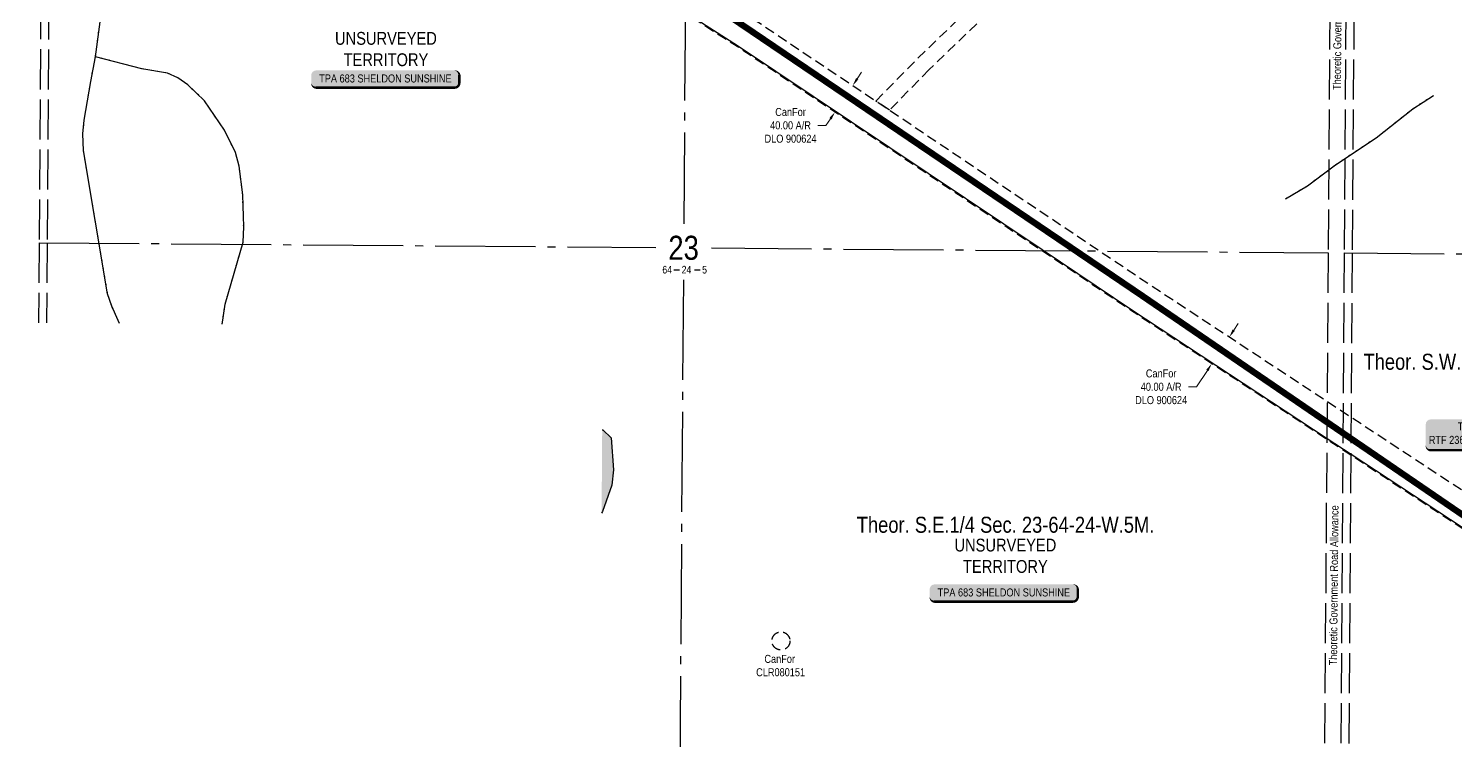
# Model space of a CAD drawing. Extents: x 456630 to 490274, y 6043290 to 6049977.
# Drawn here: x 465687 to 467470, y 6044490 to 6045380 of the extents above; entities that cross this region are included whole.
import ezdxf
from ezdxf.enums import TextEntityAlignment as Align

# ---------------------------------------------------------------- set-up
doc = ezdxf.new("R2010")
doc.units = 0
doc.header["$LTSCALE"] = 5
doc.header["$PDMODE"] = 35
doc.header["$PDSIZE"] = 5
for name, pattern in [('foc-ACCESSROAD', [3.75, 2.5, -1.25]), ('foc-QUARTERLINE', [33, 25, -3, 2, -3]), ('foc-UNSURVEYED', [12.5, 10, -2.5]), ('foc-WHEELTRACKS', [2, 0.4, -1.6])]:
    doc.linetypes.add(name, pattern=pattern)
doc.layers.get('Defpoints').update_dxf_attribs({"color": 9})
for name, color, linetype in [('10', 1, 'Continuous'), ('9', 3, 'Continuous'), ('AS-ROADS', 254, 'Continuous'), ('C-SYMBOL', 7, 'Continuous'), ('F-AR', 190, 'foc-ACCESSROAD'), ('F-WS', 190, 'foc-ACCESSROAD'), ('L-QSEC', 8, 'foc-QUARTERLINE'), ('L-ROAD-T', 7, 'Continuous'), ('L-SECLBL', 7, 'Continuous'), ('L-UNS-T', 3, 'Continuous'), ('L-USEC', 7, 'foc-UNSURVEYED'), ('P-PROPOSED', 10, 'Continuous'), ('T-WATER', 160, 'Continuous'), ('T-WATER-H', 133, 'Continuous'), ('T-WATER-P3', 160, 'foc-WHEELTRACKS')]:
    doc.layers.add(name, color=color, linetype=linetype)
doc.layers.add('F-AR-T', color=190, linetype='Continuous', lineweight=9)
doc.layers.add('F-WS-T', color=190, linetype='Continuous', lineweight=9)
doc.styles.add('175L', font='ARIALN.TTF', dxfattribs={"height": 20})
doc.styles.add('80', font='ARIALN.TTF', dxfattribs={"height": 10})
doc.styles.add('80CG', font='ARIALN.TTF', dxfattribs={"height": 10})
doc.styles.add('80L', font='ARIALN.TTF', dxfattribs={"height": 10})
doc.styles.add('foc-LtypeFont', font='ARIALN.TTF', dxfattribs={"height": 7.35})
doc.styles.add('SIMPLEX', font='ARIALN.TTF')
doc.linetypes.add('foc-TOPO-flowdirection-NOLINE', pattern='A,0,[">",foc-LtypeFont,S=0.3,R=0,X=0,Y=-0.945],-20,[">",foc-LtypeFont,S=0.3,R=0,X=0,Y=-0.945],0', length=20)
doc.dimstyles.new('Compass 5 000', dxfattribs={"dimscale": 5, "dimtxt": 9, "dimasz": 2, "dimexe": 0.2, "dimexo": 0.0625, "dimgap": 0.5, "dimtad": 0, "dimtih": 1, "dimtoh": 1, "dimzin": 0, "dimdsep": 46, "dimtxsty": '80CG', "dimcen": 0.1, "dimse1": 1, "dimse2": 1, "dimclrd": 256, "dimclrt": 256, "dimaunit": 1, "dimadec": 4, "dimazin": 0, "dimtfac": 0.06, "dimtofl": 0, "dimtmove": 0, "dimatfit": 1, "dimfxl": 0.2, "dimtolj": 1, "dimtzin": 0, "dimlwd": -1, "dimarcsym": 0})

# ---------------------------------------------------------------- blocks, each defined once
blk = doc.blocks.new('L-SECLBL')
at = {"layer": '9', "color": 7}
for p, q in [((-5.1, -27.8), (-12.3, -27.8)), ((20.7, -27.8), (13.5, -27.8))]:
    blk.add_line(p, q, dxfattribs=at)
at = {"layer": '10', "color": 2, "style": 'SIMPLEX'}
blk.add_attdef('SEC', text='', height=30, dxfattribs=at).set_placement((0, 0), align=Align.MIDDLE)
at = {"layer": '10', "color": 5, "style": '80L'}
blk.add_attdef('TWP', text='', height=9.5, dxfattribs=at).set_placement((-14.4, -27.4), align=Align.MIDDLE_RIGHT)
blk.add_attdef('RGE', text='', height=9.5, dxfattribs=at).set_placement((3.6, -27.4), align=Align.MIDDLE_CENTER)
blk.add_attdef('MER', text='', height=9.5, dxfattribs=at).set_placement((23.2, -27.4), align=Align.MIDDLE_LEFT)
blk = doc.blocks.new('*D803')
at = {"layer": 'Defpoints', "color": 0, "transparency": 16777216}
for p in [(466690.1, 6045326.3), (466667.8, 6045293.1), (466694.6, 6045275.2)]:
    blk.add_point(p, dxfattribs=at)
at = {"layer": 'F-AR-T', "transparency": 16777216}
for p, q in [((466722.4, 6045316.7), (466727.9, 6045325)), ((466683.4, 6045258.6), (466673.4, 6045258.6)), ((466689, 6045266.9), (466683.4, 6045258.6))]:
    blk.add_line(p, q, dxfattribs=at)
for points in [[(466721, 6045317.7), (466723.8, 6045315.8), (466716.8, 6045308.4)], [(466687.6, 6045267.8), (466690.4, 6045266), (466694.6, 6045275.2)]]:
    blk.add_solid(points, dxfattribs=at)
at = {"layer": 'F-AR-T', "transparency": 16777216, "insert": (466639.1, 6045258.6), "char_height": 10, "attachment_point": 5, "style": '80CG'}
blk.add_mtext('\\A1;CanFor\\P40.00 A/R\\PDLO 900624', dxfattribs=at)
blk = doc.blocks.new('*D816')
at = {"layer": 'Defpoints', "color": 0, "transparency": 16777216}
for p in [(467194.8, 6044989.5), (467165.4, 6044961), (467172.9, 6044956.1)]:
    blk.add_point(p, dxfattribs=at)
at = {"layer": 'F-AR-T', "transparency": 16777216}
for p, q in [((467192.8, 6045002.7), (467198.3, 6045011.1)), ((467159.9, 6044952.6), (467146.3, 6044932.1)), ((467146.3, 6044932.1), (467136.3, 6044932.1))]:
    blk.add_line(p, q, dxfattribs=at)
for points in [[(467191.4, 6045003.7), (467194.2, 6045001.8), (467187.3, 6044994.4)], [(467158.5, 6044953.6), (467161.2, 6044951.7), (467165.4, 6044961)]]:
    blk.add_solid(points, dxfattribs=at)
at = {"layer": 'F-AR-T', "transparency": 16777216, "insert": (467102.1, 6044932.1), "char_height": 10, "attachment_point": 5, "style": '80CG'}
blk.add_mtext('\\A1;CanFor\\P40.00 A/R\\PDLO 900624', dxfattribs=at)
blk = doc.blocks.new('*U528')
h = blk.add_hatch(color=255)
edge = h.paths.add_edge_path()
edge.add_line((-86.5, -11.5), (86.5, -11.5))
edge.add_arc((86.5, -5.5), 6, 270, 360)
edge.add_line((92.5, -5.5), (92.5, 4))
edge.add_arc((86.5, 4), 6, 0, 90)
edge.add_line((86.5, 10), (-86.5, 10))
edge.add_arc((-86.5, 4), 6, 90, 180)
edge.add_line((-92.5, 4), (-92.5, -5.5))
edge.add_arc((-86.5, -5.5), 6, 180, 270)
at = {"color": 44, "flags": 128}
blk.add_lwpolyline([(-86.5, -11.5, 3, 3, 0), (86.5, -11.5, 3, 3, 0.414214), (92.5, -5.5, 3, 3, 0), (92.5, 4, 3, 0, 0.414214), (86.5, 10, 0, 0, 0), (-86.5, 10, 0, 0, 0.414214), (-92.5, 4, 0, 0, 0), (-92.5, -5.5, 0, 3, 0.414214)], format="xyseb", close=True, dxfattribs=at)
at = {"color": 44, "style": '80'}
blk.add_attdef('ENTER_TEXT_001', (-36, -5), '', height=10, dxfattribs=at)
blk = doc.blocks.new('*U529')
h = blk.add_hatch(color=255)
edge = h.paths.add_edge_path()
edge.add_line((-116.5, -20), (116.5, -20))
edge.add_arc((116.5, -14), 6, 270, 360)
edge.add_line((122.5, -14), (122.5, 12.5))
edge.add_arc((116.5, 12.5), 6, 0, 90)
edge.add_line((116.5, 18.5), (-116.5, 18.5))
edge.add_arc((-116.5, 12.5), 6, 90, 180)
edge.add_line((-122.5, 12.5), (-122.5, -14))
edge.add_arc((-116.5, -14), 6, 180, 270)
at = {"color": 44, "flags": 128}
blk.add_lwpolyline([(-116.5, -20, 3, 3, 0), (116.5, -20, 3, 3, 0.414214), (122.5, -14, 3, 3, 0), (122.5, 12.5, 3, 0, 0.414214), (116.5, 18.5, 0, 0, 0), (-116.5, 18.5, 0, 0, 0.414214), (-122.5, 12.5, 0, 0, 0), (-122.5, -14, 0, 3, 0.414214)], format="xyseb", close=True, dxfattribs=at)
at = {"color": 44, "style": '80'}
blk.add_attdef('ENTER_TEXT_001', (-36, -5), '', height=10, dxfattribs=at)

msp = doc.modelspace()

# ---------------------------------------------------------------- hatches: boundary and pattern name
at = {"layer": 'T-WATER-H'}
h = msp.add_hatch(color=256, dxfattribs=at)
h.dxf.hatch_style = 1
h.paths.add_polyline_path([(466403.828, 6044878.375), (466403.073, 6044774.467), (466404.168, 6044776.349), (466415.765, 6044809.315), (466418.016, 6044828.236), (466415.2, 6044868.242), (466404.594, 6044878.478)])

# ---------------------------------------------------------------- linework, layer by layer
at = {"layer": 'AS-ROADS', "const_width": 7.996, "flags": 128}
msp.add_lwpolyline([(469036.799, 6044542.015), (468747.263, 6044538.442), (468195.41, 6044534.832), (468155.372, 6044525.563), (467892.348, 6044527.991), (467799.627, 6044560.816), (467540.807, 6044729.665), (467076.714, 6045046.944), (466568.874, 6045390.741), (466366.378, 6045513.462), (466280.519, 6045556.89), (466224.659, 6045572.401), (465929.541, 6045620.87), (465540.6, 6045630.617)], dxfattribs=at)
at = {"layer": 'F-AR', "flags": 128}
msp.add_lwpolyline([(478621.092, 6044349.548), (478478.515, 6044363.881), (478362.746, 6044384.204), (478329.93, 6044393.425), (478107.278, 6044479.607), (477916.36, 6044502.989), (477879.686, 6044507.481), (477818.736, 6044509.606), (477627.445, 6044505.431), (477472.128, 6044475.453), (477414.554, 6044474.469), (477344.675, 6044476.632), (477197.349, 6044487.875), (477177.416, 6044489.398), (477120.943, 6044493.726), (477090.794, 6044496.03), (477067.347, 6044497.821), (476931.804, 6044495.787), (476285.568, 6044514.147), (476263.594, 6044514.766), (476253.598, 6044515.055), (476184.533, 6044517.017), (476151.845, 6044514.824), (476146.858, 6044514.49), (476133.208, 6044513.574), (476032.723, 6044506.833), (476002.368, 6044496.973), (475983.233, 6044490.758), (475756.223, 6044417.027), (475665.822, 6044401.547), (475592.499, 6044401.002), (475492.596, 6044419.69), (475489.812, 6044420.937), (475459.723, 6044434.418), (475385.845, 6044467.518), (475271.835, 6044507.952), (475190.53, 6044519.565), (475140.274, 6044518.931), (475123.457, 6044518.717), (475120.03, 6044518.675), (475108.666, 6044518.532), (475103.701, 6044518.543), (475089.357, 6044518.611), (475078.177, 6044518.725), (474654.872, 6044522.958), (474420.659, 6044525.299), (474404.494, 6044525.461), (474228.105, 6044527.225), (473859.629, 6044527.002), (473829.468, 6044526.985), (473739.445, 6044526.93), (473720.786, 6044536.956), (473719.059, 6044536.956), (473596.1, 6044536.874), (473588.093, 6044536.868), (473585.267, 6044536.868), (473581.884, 6044536.866), (473566.879, 6044536.852), (473563.055, 6044536.854), (473425.64, 6044536.767), (473410.666, 6044536.758), (473382.176, 6044536.74), (473372.132, 6044536.733), (473362.277, 6044536.728), (473359.16, 6044536.728), (473349.102, 6044536.722), (473339.053, 6044536.715), (473318.775, 6044536.701), (473318.764, 6044550.183), (473318.752, 6044565.176), (473318.75, 6044567.17), (473329.585, 6044567.198), (473339.869, 6044567.203), (473349.892, 6044567.207), (473359.14, 6044567.218), (473359.95, 6044567.212), (473369.177, 6044567.168), (473379.225, 6044567.088), (473410.859, 6044566.901), (473425.846, 6044566.814), (473665.393, 6044566.908), (473426.485, 6044696.165), (473289.622, 6044724.346), (473288.427, 6044724.515), (473210.676, 6044704.54), (473031.893, 6044660.163), (473024.953, 6044658.567), (472896.224, 6044628.965), (472858.059, 6044617.316), (472853.502, 6044615.613), (472799.801, 6044595.556), (472763.998, 6044582.181), (472722.826, 6044566.804), (472719.17, 6044565.438), (472707.863, 6044561.214), (472689.153, 6044554.226), (472665.057, 6044545.227), (472628.903, 6044531.724), (472622.464, 6044529.33), (472337.632, 6044423.424), (472243.934, 6044388.101), (472228.075, 6044382.397), (472215.784, 6044377.976), (472197.824, 6044367.249), (472195.137, 6044365.643), (472156.147, 6044336.06), (472073.668, 6044264.387), (472012.425, 6044211.174), (471969.911, 6044184.607), (471914.649, 6044164.876), (471875.631, 6044161.023), (471870.489, 6044161.338), (471857.944, 6044162.12), (471839.134, 6044163.287), (471817.001, 6044164.671), (471676.473, 6044189.196), (471576.039, 6044212.169), (471513.903, 6044225.637), (471473.237, 6044240.445), (471435.463, 6044260.451), (471423.705, 6044268.148), (471400.932, 6044283.057), (471392.026, 6044291.315), (471266.427, 6044407.775), (471220.721, 6044445.167), (471187.953, 6044463.844), (471159.329, 6044474.129), (471122.93, 6044479.892), (471084.276, 6044480.193), (471024.179, 6044475.755), (470885.747, 6044460.646), (470874.126, 6044459.378), (470870.332, 6044458.956), (470866.419, 6044458.537), (470859.639, 6044457.797), (470839.406, 6044455.589), (470835.169, 6044455.385), (470824.936, 6044454.892), (470733.186, 6044450.467), (470694.91, 6044444.812), (470638.253, 6044428.04), (470597.494, 6044410.56), (470582.407, 6044404.089), (470567.239, 6044395.65), (470404.895, 6044305.322), (470343.586, 6044281.532), (470309.959, 6044274.564), (470240.495, 6044260.191), (470116.886, 6044244.869), (470012.927, 6044239.452), (469907.579, 6044238.011), (469842.717, 6044247.2), (469801.151, 6044260.282), (469767.298, 6044277.711), (469761.483, 6044280.705), (469761.163, 6044280.955), (469663.716, 6044357.192), (469596.473, 6044402.055), (469560.782, 6044417.701), (469463.401, 6044444.996), (469264.418, 6044490.822), (469254.03, 6044493.215), (469248.854, 6044494.407), (469238.502, 6044496.792), (469225.881, 6044499.699), (469217.246, 6044501.688), (469210.365, 6044503.096), (469194.876, 6044506.267), (469118.949, 6044521.806), (469065.086, 6044524.419), (468967.494, 6044522.957), (468937.332, 6044522.505), (468803.481, 6044520.499), (468504.324, 6044520.1), (468496.272, 6044520.09), (468481.174, 6044520.068), (468431.092, 6044520.003), (468302.71, 6044520.134), (468205.609, 6044517.541), (468195.361, 6044517.267), (468191.263, 6044517.158), (468175.739, 6044516.743), (468171.331, 6044516.492), (468168.252, 6044516.316), (468161.337, 6044516.01), (468131.964, 6044514.247), (468097.387, 6044512.275), (468061.947, 6044510.253), (468050.316, 6044509.59), (467979.021, 6044505.524), (467935.344, 6044506.423), (467891.837, 6044512.105), (467830.683, 6044531.542), (467773.431, 6044560.832), (467719.513, 6044596.312), (467712.92, 6044600.648), (467710.283, 6044602.385), (467695.329, 6044612.223), (467339.048, 6044846.69), (467309.027, 6044866.446), (467064.989, 6045027.043), (466952.716, 6045102.247), (466572.241, 6045357.139), (466507.607, 6045398.502), (466331.346, 6045511.299), (466278.656, 6045536.106), (466222.446, 6045553.646), (466103.725, 6045576.987), (465963.32, 6045599.278), (465882.57, 6045605.772), (465714.057, 6045611.446), (465683.904, 6045612.462), (465583.938, 6045615.831), (465572.855, 6045616.202), (465522.515, 6045616.962), (464878.86, 6045626.698), (464515.072, 6045632.199), (464083.839, 6045636.725), (464053.681, 6045637.041), (463317.021, 6045644.773), (463248.594, 6045645.864), (462453.591, 6045658.536), (462442.182, 6045658.718), (462423.435, 6045659.064), (461913.94, 6045668.471), (461810.044, 6045675.483), (461618.706, 6045709.221), (461526.237, 6045725.525), (461466.342, 6045739.834), (461409.108, 6045767.309), (461352.309, 6045802.76), (461318.979, 6045829.528), (461231.779, 6045914.809), (461190.519, 6045951.291), (461156.109, 6045981.721), (461099.872, 6046031.463), (461077.963, 6046047.301), (461026.312, 6046078.007), (460898.663, 6046141.95), (460827.602, 6046175.645), (460807.496, 6046185.179), (460797.552, 6046188.691), (460249.033, 6046382.434), (460148.582, 6046414.806), (460099.588, 6046423.64), (460050.359, 6046428.709), (459994.562, 6046429.056), (459773.875, 6046430.428), (459729.022, 6046432.585), (459685.854, 6046444.031), (459646.574, 6046465.313), (459625.177, 6046483.098), (459622.176, 6046485.592), (459611.502, 6046494.361), (459606.812, 6046498.362), (459607.56, 6046498.982), (459622.127, 6046511.008), (459637.195, 6046525.102), (459641.888, 6046521.194), (459652.559, 6046512.324), (459655.336, 6046510.016), (459669.091, 6046498.583), (459700.708, 6046481.454), (459707.368, 6046479.688), (459735.175, 6046472.34), (459774.96, 6046470.4), (459823.646, 6046470.097), (459925.381, 6046469.465), (459932.458, 6046469.421), (459936.768, 6046469.394), (459942.957, 6046469.356), (459994.91, 6046469.033), (460052.536, 6046468.675), (460105.19, 6046463.254), (460157.155, 6046453.884), (460158.304, 6046453.677), (460261.824, 6046420.316), (460797.913, 6046230.963), (460822.759, 6046222.187), (460827.977, 6046219.713), (460916.183, 6046177.888), (461045.505, 6046113.108), (461099.932, 6046080.751), (461124.886, 6046062.712), (461216.997, 6045981.245), (461251.406, 6045950.816), (461259.016, 6045944.093), (461345.536, 6045859.476), (461375.492, 6045835.418), (461428.401, 6045802.394), (461479.79, 6045777.726), (461534.36, 6045764.688), (461619.044, 6045749.756), (461814.875, 6045715.227), (461915.656, 6045708.426), (462423.761, 6045699.044), (462442.87, 6045698.692), (462453.917, 6045698.515), (463248.913, 6045685.843), (463317.549, 6045684.749), (463702.444, 6045680.703), (463732.663, 6045680.385), (464053.993, 6045677.019), (464084.151, 6045676.703), (464515.596, 6045672.175), (464879.165, 6045666.676), (465143.009, 6045662.68), (465152.923, 6045662.53), (465153.331, 6045662.524), (465182.584, 6045662.08), (465183.003, 6045662.073), (465573.803, 6045656.171), (465684.201, 6045652.454), (465714.354, 6045651.439), (465884.808, 6045645.7), (465933.897, 6045641.752), (465954.122, 6045640.125), (465968.064, 6045639.004), (466110.718, 6045616.357), (466232.285, 6045592.456), (466293.194, 6045573.45), (466350.716, 6045546.368), (466507.95, 6045445.747), (466594.144, 6045390.588), (466745.816, 6045288.977), (466762.721, 6045277.652), (467025.394, 6045101.681), (467087.104, 6045060.349), (467309.365, 6044914.084), (467339.385, 6044894.327), (467728.301, 6044638.386), (467743.255, 6044628.546), (467745.892, 6044626.81), (467752.485, 6044622.473), (467793.584, 6044595.429), (467845.945, 6044568.641), (467900.55, 6044551.287), (467938.354, 6044546.349), (467978.293, 6044545.527), (468024.119, 6044548.14), (468035.75, 6044548.803), (468071.187, 6044550.825), (468112.757, 6044553.196), (468131.041, 6044554.239), (468132.24, 6044554.307), (468153.563, 6044555.523), (468157.43, 6044555.828), (468161.336, 6044556.263), (468167.473, 6044556.317), (468171.313, 6044556.536), (468174.345, 6044556.709), (468303.293, 6044560.119), (468430.81, 6044559.982), (468465.902, 6044560.029), (468485.905, 6044560.056), (468487.2, 6044560.057), (468502.551, 6044560.077), (468510.737, 6044560.088), (468803.155, 6044560.478), (468937.6, 6044562.493), (468967.763, 6044562.945), (469065.756, 6044564.413), (469123.955, 6044561.589), (469189.86, 6044548.101), (469205.381, 6044544.699), (469210.287, 6044543.92), (469220.837, 6044541.761), (469225.742, 6044540.757), (469232.158, 6044539.28), (469233.443, 6044538.984), (469243.805, 6044536.597), (469253.746, 6044534.307), (469259.321, 6044533.224), (469473.288, 6044483.745), (469574.269, 6044455.441), (469615.74, 6044437.26), (469687.161, 6044389.61), (469761.493, 6044331.457), (469783.141, 6044314.521), (469816.413, 6044297.391), (469851.582, 6044286.323), (469910.125, 6044278.03), (470011.614, 6044279.417), (470113.383, 6044284.719), (470233.973, 6044299.668), (470332.224, 6044320.007), (470387.864, 6044341.598), (470564.763, 6044440.023), (470567.529, 6044441.21), (470597.772, 6044454.18), (470624.653, 6044465.708), (470686.271, 6044483.949), (470729.292, 6044490.305), (470808.667, 6044494.132), (470830.849, 6044495.202), (470836.271, 6044495.464), (470841.127, 6044495.993), (470865.943, 6044498.701), (470872.415, 6044499.407), (470876.603, 6044499.853), (470880.122, 6044500.249), (470892.012, 6044501.546), (470961.785, 6044509.162), (471020.537, 6044515.574), (471082.957, 6044520.184), (471126.231, 6044519.847), (471156.853, 6044514.998), (471169.302, 6044513.026), (471204.737, 6044500.296), (471243.436, 6044478.237), (471292.701, 6044437.934), (471392.362, 6044345.525), (471425.647, 6044314.663), (471455.812, 6044294.914), (471489.51, 6044277.067), (471515.465, 6044267.611), (471525.028, 6044264.134), (471584.217, 6044251.304), (471683.929, 6044228.508), (471687.731, 6044227.838), (471821.254, 6044204.513), (471821.823, 6044204.425), (471834.497, 6044203.636), (471836.144, 6044203.534), (471838.021, 6044203.415), (471849.462, 6044202.702), (471874.97, 6044201.134), (471905.821, 6044204.176), (471952.393, 6044220.804), (471988.57, 6044243.411), (472013.114, 6044264.733), (472130.92, 6044367.104), (472173.652, 6044399.527), (472198.095, 6044412.291), (472228.331, 6044424.911), (472229.428, 6044425.37), (472324.11, 6044461.047), (472388.795, 6044485.098), (472520.129, 6044533.932), (472525.69, 6044535.998), (472542.901, 6044542.398), (472562.284, 6044549.453), (472585.909, 6044558.391), (472592.401, 6044560.623), (472615.177, 6044569.274), (472636.706, 6044577.314), (472672.536, 6044590.696), (472726.218, 6044610.747), (472845.216, 6044655.196), (472885.896, 6044667.613), (473022.597, 6044699.048), (473025.193, 6044699.692), (473200.886, 6044743.302), (473287.425, 6044765.536), (473440.117, 6044734.159), (473749.357, 6044566.947), (473829.694, 6044566.989), (473859.855, 6044567.008), (474228.29, 6044567.23), (474351.252, 6044566), (474378.468, 6044565.729), (474421.057, 6044565.307), (474437.185, 6044565.147), (474655.091, 6044562.999), (475108.206, 6044558.523), (475109.282, 6044558.532), (475128.812, 6044558.79), (475140.12, 6044558.934), (475143.548, 6044558.974), (475192.998, 6044559.606), (475281.483, 6044546.949), (475400.705, 6044504.667), (475459.954, 6044478.12), (475490.043, 6044464.638), (475504.583, 6044458.123), (475596.033, 6044441.011), (475662.25, 6044441.498), (475746.6, 6044455.938), (476025.056, 6044546.381), (476143.581, 6044554.353), (476148.588, 6044554.56), (476183.806, 6044557.031), (476237.789, 6044555.497), (476254.302, 6044555.031), (476261.439, 6044554.83), (476264.299, 6044554.745), (476285.771, 6044554.135), (476932.029, 6044535.774), (477068.574, 6044537.823), (477090.991, 6044536.11), (477121.14, 6044533.807), (477346.82, 6044516.564), (477414.833, 6044514.458), (477467.959, 6044515.367), (477623.19, 6044545.329), (477819.006, 6044549.6), (477882.821, 6044547.375), (477916.551, 6044543.243), (478117.075, 6044518.685), (478342.582, 6044431.397), (478371.608, 6044423.243), (478483.871, 6044403.53), (478621.276, 6044389.711), (478721.231, 6044379.659), (478751.377, 6044376.627), (478768.899, 6044374.865), (478791.642, 6044372.578), (478854.731, 6044366.233), (478874.651, 6044364.23), (478885.291, 6044363.16), (479004.406, 6044356.061), (479140.348, 6044352.497), (479558.865, 6044342.117), (479612.893, 6044340.778), (479672.061, 6044342.524), (479689.77, 6044345.374), (479770.264, 6044365.909), (479813.311, 6044369.957), (480063.807, 6044376.297), (480151.821, 6044376.347), (480182.946, 6044374.913), (480325.53, 6044362.206), (480376.657, 6044355.979), (480406.792, 6044352.31), (480509.807, 6044339.764), (480578.638, 6044322.967), (480600.272, 6044317.688), (480638.741, 6044308.3), (480737.668, 6044288.18), (481062.958, 6044272.039), (481204.483, 6044271.574), (481280.09, 6044271.327), (481364.367, 6044266.574), (481442.53, 6044258.117), (481484.966, 6044250.167), (481555.391, 6044228.185), (481555.91, 6044228.183), (481593.815, 6044206.251), (481646.101, 6044168.302), (481648.653, 6044166.451), (481657.792, 6044158.206), (481696.172, 6044123.583), (481727.64, 6044089.09), (482010.045, 6043739.915), (482028.593, 6043716.982), (482040.023, 6043704.382), (482097.181, 6043641.376), (482115.018, 6043627.031), (482135.339, 6043616.067), (482153.966, 6043609.216), (482229.233, 6043592.415), (482339.45, 6043555.479), (482480.921, 6043467.375), (482499.516, 6043458.773), (482521.342, 6043453.843), (482549.792, 6043450.415), (482586.522, 6043456.583), (482603.961, 6043469.752), (482693.853, 6043494.144), (482723.7, 6043502.26), (482746.685, 6043508.51), (482773.469, 6043515.794), (482828.589, 6043535.772), (482828.476, 6043505.794), (482828.448, 6043498.554), (482828.428, 6043493.191), (482784.747, 6043477.417), (482705.632, 6043455.865), (482621.885, 6043433.129), (482604.906, 6043420.336), (482603.783, 6043419.467), (482550.632, 6043409.949), (482514.823, 6043414.307), (482486.575, 6043420.761), (482461.888, 6043432.13), (482446.114, 6043441.952), (482415.732, 6043460.874), (482322.297, 6043519.062), (482218.497, 6043553.849), (482142.661, 6043570.777), (482118.864, 6043579.529), (482092.814, 6043593.584), (482069.68, 6043612.189), (482039.72, 6043645.214), (482009.729, 6043678.273), (481998.221, 6043690.959), (481697.304, 6044063.024), (481667.948, 6044095.201), (481623.45, 6044135.343), (481572.053, 6044172.647), (481551.532, 6044184.438), (481539.804, 6044191.177), (481488.146, 6044207.295), (481475.299, 6044211.304), (481461.236, 6044213.938), (481436.691, 6044218.537), (481395.239, 6044223.022), (481384.429, 6044224.191), (481381.768, 6044224.479), (481377.255, 6044224.967), (481366.192, 6044226.164), (481361.09, 6044226.716), (481319.661, 6044229.049), (481278.899, 6044231.351), (481204.246, 6044231.596), (481061.901, 6044232.063), (480732.664, 6044248.399), (480629.721, 6044269.348), (480502.626, 6044300.363), (480406.52, 6044312.068), (480376.385, 6044315.738), (480321.338, 6044322.443), (480180.63, 6044334.982), (480151.551, 6044336.383), (480063.699, 6044336.307), (479815.617, 6044330.018), (479777.119, 6044326.397), (479697.904, 6044306.189), (479675.843, 6044302.639), (479612.987, 6044300.784), (479558.639, 6044302.131), (479138.661, 6044312.547), (479002.25, 6044316.139), (478882.489, 6044323.268), (478872.291, 6044324.294), (478852.372, 6044326.296), (478751.193, 6044336.468), (478721.047, 6044339.499)], close=True, dxfattribs=at)
at = {"layer": 'F-WS'}
msp.add_lwpolyline([(467181.151, 6045637.539), (467170.154, 6045626.61), (467145.901, 6045602.509), (467114.178, 6045634.431), (467032.503, 6045553.266), (466912.205, 6045424.546), (466812.358, 6045328.363), (466762.722, 6045277.656), (466745.817, 6045288.98), (466798.27, 6045342.565), (466897.951, 6045438.586), (467018.142, 6045567.193), (467100.079, 6045648.619), (467068.356, 6045680.541), (467146.389, 6045758.086), (467185.16, 6045719.07), (467223.933, 6045680.053), (467181.151, 6045637.539)], close=True, dxfattribs=at)
at = {"layer": 'F-WS', "flags": 128}
msp.add_lwpolyline([(466638.38, 6044614.773), (466638.373, 6044614.281), (466638.344, 6044613.789), (466638.3, 6044613.349), (466638.254, 6044613.007), (466638.197, 6044612.667), (466638.119, 6044612.281), (466638.028, 6044611.898), (466637.937, 6044611.566), (466637.806, 6044611.143), (466637.623, 6044610.633), (466637.436, 6044610.178), (466637.272, 6044609.82), (466637.096, 6044609.468), (466636.882, 6044609.08), (466636.654, 6044608.7), (466636.439, 6044608.37), (466636.213, 6044608.049), (466636.006, 6044607.773), (466635.79, 6044607.505), (466635.534, 6044607.205), (466635.267, 6044606.915), (466634.99, 6044606.635), (466634.704, 6044606.365), (466634.484, 6044606.168), (466634.296, 6044606.01), (466634.027, 6044605.794), (466633.712, 6044605.558), (466633.389, 6044605.333), (466633.058, 6044605.119), (466632.72, 6044604.917), (466632.419, 6044604.75), (466632.113, 6044604.593), (466631.847, 6044604.465), (466631.622, 6044604.363), (466631.305, 6044604.23), (466630.983, 6044604.106), (466630.704, 6044604.008), (466630.376, 6044603.903), (466630.045, 6044603.809), (466629.711, 6044603.724), (466629.326, 6044603.639), (466628.988, 6044603.576), (466628.745, 6044603.537), (466628.501, 6044603.505), (466628.158, 6044603.467), (466627.815, 6044603.439), (466627.52, 6044603.425), (466627.225, 6044603.418), (466626.93, 6044603.418), (466626.585, 6044603.429), (466626.241, 6044603.45), (466625.947, 6044603.476), (466625.702, 6044603.504), (466625.458, 6044603.537), (466625.119, 6044603.593), (466624.78, 6044603.658), (466624.492, 6044603.723), (466624.158, 6044603.808), (466623.827, 6044603.903), (466623.592, 6044603.977), (466623.313, 6044604.073), (466622.944, 6044604.211), (466622.626, 6044604.343), (466622.312, 6044604.484), (466622.002, 6044604.635), (466621.784, 6044604.749), (466621.526, 6044604.891), (466621.228, 6044605.066), (466621.02, 6044605.196), (466620.773, 6044605.359), (466620.451, 6044605.586), (466620.137, 6044605.823), (466619.869, 6044606.04), (466619.682, 6044606.199), (466619.462, 6044606.397), (466619.177, 6044606.669), (466618.902, 6044606.95), (466618.669, 6044607.204), (466618.413, 6044607.504), (466618.137, 6044607.85), (466617.903, 6044608.166), (466617.681, 6044608.492), (466617.47, 6044608.824), (466617.295, 6044609.121), (466617.152, 6044609.379), (466616.995, 6044609.686), (466616.826, 6044610.042), (466616.67, 6044610.402), (466616.526, 6044610.77), (466616.396, 6044611.141), (466616.278, 6044611.517), (466616.185, 6044611.849), (466616.104, 6044612.183), (466616.032, 6044612.521), (466615.963, 6044612.908), (466615.901, 6044613.346), (466615.861, 6044613.739), (466615.837, 6044614.082), (466615.824, 6044614.427), (466615.82, 6044614.771), (466615.828, 6044615.116), (466615.853, 6044615.557), (466615.895, 6044615.998), (466615.947, 6044616.388), (466616.014, 6044616.776), (466616.082, 6044617.115), (466616.161, 6044617.449), (466616.264, 6044617.83), (466616.38, 6044618.206), (466616.509, 6044618.578), (466616.651, 6044618.946), (466616.785, 6044619.263), (466616.929, 6044619.575), (466617.106, 6044619.927), (466617.294, 6044620.273), (466617.469, 6044620.571), (466617.653, 6044620.861), (466617.874, 6044621.187), (466618.106, 6044621.506), (466618.349, 6044621.815), (466618.603, 6044622.117), (466618.867, 6044622.408), (466619.176, 6044622.725), (466619.461, 6044622.998), (466619.681, 6044623.195), (466619.944, 6044623.417), (466620.252, 6044623.662), (466620.57, 6044623.896), (466620.895, 6044624.118), (466621.185, 6044624.303), (466621.438, 6044624.455), (466621.695, 6044624.599), (466622.001, 6044624.759), (466622.265, 6044624.89), (466622.489, 6044624.993), (466622.715, 6044625.091), (466622.942, 6044625.184), (466623.265, 6044625.306), (466623.59, 6044625.419), (466623.825, 6044625.493), (466624.061, 6044625.562), (466624.347, 6044625.637), (466624.634, 6044625.706), (466624.972, 6044625.776), (466625.359, 6044625.843), (466625.75, 6044625.897), (466626.092, 6044625.933), (466626.387, 6044625.956), (466626.731, 6044625.972), (466627.124, 6044625.978), (466627.42, 6044625.975), (466627.665, 6044625.964), (466628.01, 6044625.942), (466628.401, 6044625.903), (466628.743, 6044625.859), (466629.083, 6044625.803), (466629.469, 6044625.727), (466629.805, 6044625.65), (466630.043, 6044625.588), (466630.28, 6044625.521), (466630.609, 6044625.419), (466630.981, 6044625.29), (466631.303, 6044625.166), (466631.53, 6044625.072), (466631.8, 6044624.952), (466632.155, 6044624.783), (466632.504, 6044624.6), (466632.847, 6044624.406), (466633.181, 6044624.199), (466633.509, 6044623.981), (466633.83, 6044623.752), (466634.142, 6044623.511), (466634.444, 6044623.26), (466634.739, 6044622.999), (466635.059, 6044622.692), (466635.367, 6044622.374), (466635.629, 6044622.081), (466635.851, 6044621.816), (466636.065, 6044621.546), (466636.298, 6044621.229), (466636.547, 6044620.863), (466636.782, 6044620.487), (466636.978, 6044620.145), (466637.162, 6044619.798), (466637.334, 6044619.444), (466637.512, 6044619.038), (466637.675, 6044618.626), (466637.806, 6044618.255), (466637.923, 6044617.879), (466638.039, 6044617.451), (466638.139, 6044617.02), (466638.214, 6044616.634), (466638.281, 6044616.196), (466638.335, 6044615.707), (466638.367, 6044615.264), (466638.38, 6044614.773)], close=True, dxfattribs=at)
at = {"layer": 'L-QSEC'}
for p, q in [((466511.32, 6045909.785), (466505.7, 6045135.758)), ((465700.3, 6045112.047), (466470.881, 6045106.029)), ((466540.161, 6045105.488), (467310.677, 6045099.471)), ((467330.797, 6045099.329), (468135.957, 6045092.94)), ((466505.191, 6045065.76), (466499.644, 6044301.727))]:
    msp.add_line(p, q, dxfattribs=at)
at = {"layer": 'L-USEC'}
for p, q in [((465706.284, 6045916.074), (465700.3, 6045112.047)), ((465716.324, 6045916), (465710.34, 6045111.972)), ((467316.369, 6045903.502), (467310.677, 6045099.471)), ((467336.488, 6045903.36), (467330.797, 6045099.329)), ((467346.528, 6045903.289), (467340.836, 6045099.258)), ((465700.3, 6045112.047), (465699.556, 6045012.048)), ((465710.34, 6045111.972), (465709.596, 6045011.969)), ((467310.677, 6045099.471), (467304.984, 6044295.441)), ((467330.797, 6045099.329), (467325.104, 6044295.299)), ((467340.836, 6045099.258), (467335.143, 6044295.228))]:
    msp.add_line(p, q, dxfattribs=at)
at = {"layer": 'P-PROPOSED', "flags": 128}
msp.add_lwpolyline([(467695.879, 6044613.058), (467339.597, 6044847.526), (467309.577, 6044867.281), (467065.542, 6045027.876), (466953.273, 6045103.078), (466572.789, 6045357.976), (466508.146, 6045399.344), (466331.83, 6045512.177), (466279.02, 6045537.041), (466222.692, 6045554.616), (466103.9, 6045577.972), (465963.439, 6045600.272), (465882.627, 6045606.771), (465714.09, 6045612.446), (465683.937, 6045613.461)], dxfattribs=at)
at = {"layer": 'T-WATER'}
msp.add_lwpolyline([(466403.828, 6044878.375), (466404.594, 6044878.478), (466415.2, 6044868.242), (466418.016, 6044828.236), (466415.765, 6044809.315), (466404.168, 6044776.349), (466403.073, 6044774.467)], dxfattribs=at)
at = {"layer": 'T-WATER-P3'}
for points in [[(465770.729, 6045344.374), (465779.926, 6045412.987), (465775.466, 6045493.538), (465776.357, 6045512.032), (465781.117, 6045548.328), (465788.885, 6045580.922), (465797.661, 6045633.284), (465798.704, 6045651.122), (465790.705, 6045751.032), (465783.557, 6045786.196), (465782.971, 6045804.135), (465792.702, 6045852.998), (465809.582, 6045917.772), (465828.657, 6045960.003), (465843.904, 6046004.266), (465854.253, 6046045.068)], [(465800.914, 6045011.256), (465791.015, 6045032.635), (465785.912, 6045048.308), (465755.726, 6045227.415), (465754.879, 6045248.225), (465756.81, 6045265.089), (465764.829, 6045313.612), (465770.729, 6045344.374)], [(465929.069, 6045010.255), (465930.113, 6045018.225), (465932.701, 6045035.182), (465955.199, 6045112.795), (465955.948, 6045131.703), (465954.754, 6045171.73), (465950.278, 6045207.566), (465945.825, 6045224.716), (465932.011, 6045252.463), (465906.988, 6045289.266), (465885.973, 6045309.448), (465873.776, 6045317.858), (465860.55, 6045323.935), (465828.608, 6045329.211), (465770.729, 6045344.374)], [(467257.391, 6045166.903), (467284.899, 6045183.287), (467320.093, 6045209.484), (467370.673, 6045243.171), (467416.609, 6045279.454), (467442.233, 6045296.045)]]:
    msp.add_lwpolyline(points, dxfattribs=at)
at = {"layer": 'T-WATER-P3', "linetype": 'foc-TOPO-flowdirection-NOLINE', "flags": 128}
for points in [[(465770.729, 6045344.374), (465779.926, 6045412.987), (465775.466, 6045493.538), (465776.357, 6045512.032), (465781.117, 6045548.328), (465788.885, 6045580.922), (465797.661, 6045633.284), (465798.704, 6045651.122), (465790.705, 6045751.032), (465783.557, 6045786.196), (465782.971, 6045804.135), (465792.702, 6045852.998), (465809.582, 6045917.772), (465828.657, 6045960.003), (465843.904, 6046004.266), (465854.253, 6046045.068)], [(465800.914, 6045011.256), (465791.015, 6045032.635), (465785.912, 6045048.308), (465755.726, 6045227.415), (465754.879, 6045248.225), (465756.81, 6045265.089), (465764.829, 6045313.612), (465770.729, 6045344.374)], [(465929.069, 6045010.255), (465930.113, 6045018.225), (465932.701, 6045035.182), (465955.199, 6045112.795), (465955.948, 6045131.703), (465954.754, 6045171.73), (465950.278, 6045207.566), (465945.825, 6045224.716), (465932.011, 6045252.463), (465906.988, 6045289.266), (465885.973, 6045309.448), (465873.776, 6045317.858), (465860.55, 6045323.935), (465828.608, 6045329.211), (465770.729, 6045344.374)], [(467257.391, 6045166.903), (467284.899, 6045183.287), (467320.093, 6045209.484), (467370.673, 6045243.171), (467416.609, 6045279.454), (467442.233, 6045296.045)]]:
    msp.add_lwpolyline(points, dxfattribs=at)

# ---------------------------------------------------------------- block references
at = {"layer": 'F-AR-T'}
ref = msp.add_blockref('*U528', (466132.825, 6045317.211), dxfattribs=at)
ref.add_attrib('ENTER_TEXT_001', 'TPA 683 SHELDON SUNSHINE', (466050.243, 6045312.208), dxfattribs={"layer": '0', "color": 44, "height": 10, "style": '80'})
ref = msp.add_blockref('*U529', (467555.216, 6044872.839), dxfattribs=at)
ref.add_attrib('ENTER_TEXT_001', 'TPA 683 SHELDON SUNSHINE', (467472.634, 6044877.643), dxfattribs={"layer": '0', "color": 44, "height": 10, "style": '80'})
ref.add_attrib('ENTER_TEXT_002', 'RTF 236135, 239068 Kiwetinohk Energy Corp.', (467436.502, 6044860.799), dxfattribs={"layer": '0', "color": 44, "height": 10, "style": '80'})
ref = msp.add_blockref('*U528', (466905.444, 6044675.287), dxfattribs=at)
ref.add_attrib('ENTER_TEXT_001', 'TPA 683 SHELDON SUNSHINE', (466822.863, 6044670.283), dxfattribs={"layer": '0', "color": 44, "height": 10, "style": '80'})
at = {"layer": 'L-SECLBL'}
msp.add_blockref('L-SECLBL', (466505.482, 6045105.759), dxfattribs=at).add_auto_attribs({'SEC': '23', 'TWP': '64', 'RGE': '24', 'MER': '5'})

# ---------------------------------------------------------------- texts
at = {"layer": 'C-SYMBOL', "color": 3, "style": '175L'}
for s, p in [('Theor. S.W.1/4 Sec. 24-64-24-W.5M.', (467543.912, 6044947.403)), ('Theor. S.E.1/4 Sec. 23-64-24-W.5M.', (466907.716, 6044743.809))]:
    msp.add_text(s, height=20, dxfattribs=at).set_placement(p, align=Align.BOTTOM_CENTER)
at = {"layer": 'F-WS-T', "insert": (466595.05, 6044597.279), "char_height": 10, "attachment_point": 1, "style": '80L'}
msp.add_mtext_dynamic_manual_height_columns('\\pi11.431;CanFor\\P\\pi1.1005;CLR080151', width=60.66617, gutter_width=50, heights=[0], dxfattribs=at)
at = {"layer": 'L-ROAD-T', "style": '80L'}
for p in [(467322.604, 6045402.826), (467317.782, 6044684.112)]:
    msp.add_text('Theoretic Government Road Allowance', height=10, rotation=89.46784, dxfattribs=at).set_placement(p, align=Align.MIDDLE_CENTER)
at = {"layer": 'L-UNS-T', "char_height": 16, "attachment_point": 5, "style": '80L'}
for insert in [(466133.639, 6045353.831), (466907.498, 6044720.966)]:
    msp.add_mtext_dynamic_manual_height_columns('UNSURVEYED TERRITORY', width=126.41375, gutter_width=47.5, heights=[0], dxfattribs=dict(at, insert=insert))

# ---------------------------------------------------------------- dimensions: what is measured, and where the dimension line sits
at = {"layer": 'F-AR-T'}
for base, p1, p2, angle, picture, middle in [((466694.55, 6045275.201), (466690.095, 6045326.306), (466667.844, 6045293.092), 236.18064, '*D803', (466639.149, 6045258.585)), ((467165.352, 6044960.996), (467194.831, 6044989.456), (467172.853, 6044956.059), 236.651889, '*D816', (467102.065, 6044932.098))]:
    dim = msp.add_linear_dim(base=base, p1=p1, p2=p2, angle=angle, text='CanFor\\P40.00 A/R\\PDLO 900624', dimstyle='Compass 5 000', dxfattribs=at)
    dim.commit()
    dim.dimension.update_dxf_attribs({"geometry": picture, "text_midpoint": middle, "dimtype": 161})

doc.saveas('drawing.dxf')
